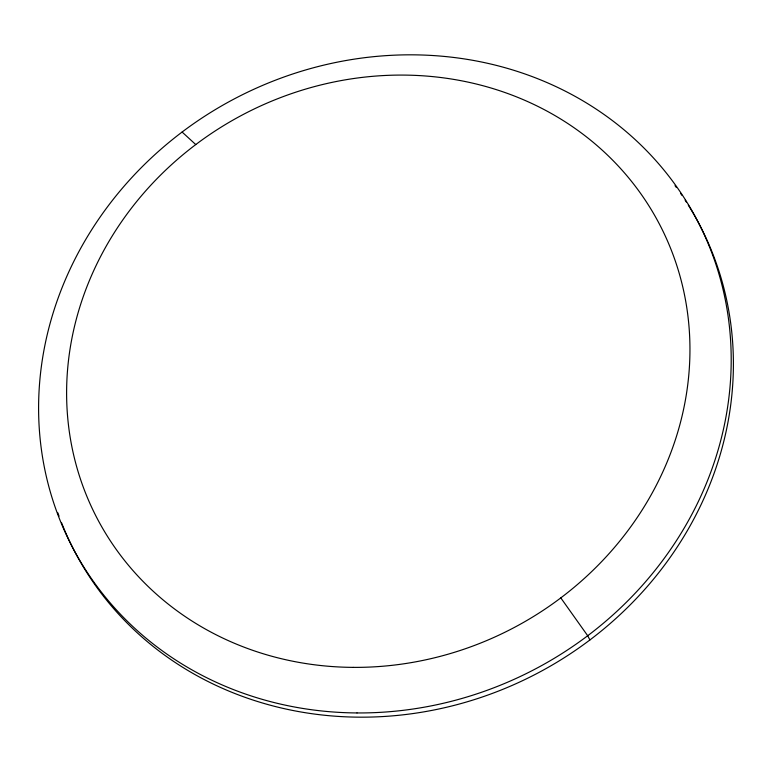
<?xml version="1.0" encoding="UTF-8"?>
<svg xmlns="http://www.w3.org/2000/svg" width="772" height="772" viewBox="0 0 772 772"><rect width="100%" height="100%" fill="white"/><g stroke="black" fill="none" stroke-linecap="round" stroke-linejoin="round"><path stroke-width="1.16" d="M182.105 132.041L195.76 144.567M560.8 597.895L587.695 635.732L589.895 639.959M688.306 205.14A352.563 322.339 -27.6 0 1 532.101 676.002A352.563 322.339 -27.6 0 1 61.557 522.76M59.048 516.15A352.563 322.339 -27.6 0 1 57.852 512.82M675.027 185.666A352.563 322.339 -27.6 0 1 676.426 187.557M680.528 193.328A352.563 322.339 -27.6 0 1 681.869 195.268M685.14 200.18A352.563 322.339 -27.6 0 1 686.414 202.158M353.18 667.375A317.311 290.098 -27.6 0 0 659.867 224.961A317.311 290.098 -27.6 0 0 121.793 221.352A317.311 290.098 -27.6 0 0 353.18 667.375M357.011 712.942A352.563 322.339 -27.6 0 0 697.772 221.371A352.563 322.339 -27.6 0 0 99.906 217.357A352.563 322.339 -27.6 0 0 357.011 712.942"/></g></svg>
